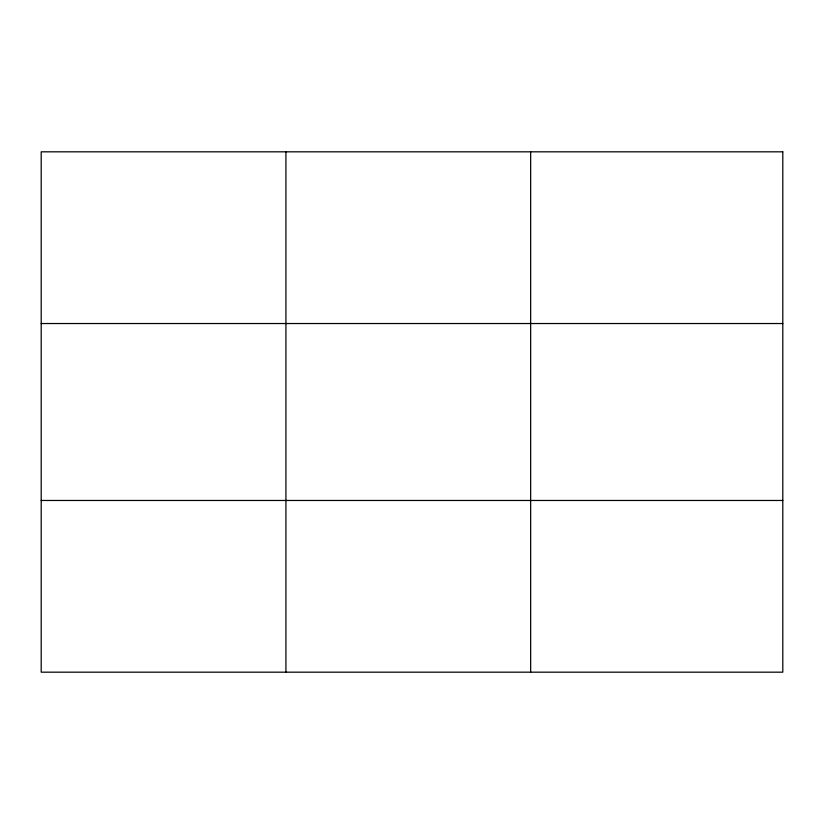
<?xml version="1.0" encoding="UTF-8"?>
<svg xmlns="http://www.w3.org/2000/svg" width="824" height="824" viewBox="0 0 824 824"><rect width="100%" height="100%" fill="white"/><g stroke="black" fill="none" stroke-linecap="round" stroke-linejoin="round"><path stroke-width="1.24" d="M285.928 151.822L285.928 672.178M530.656 151.822L530.656 672.178M41.2 323.533L782.8 323.533M41.2 500.467L782.8 500.467M782.8 151.822L782.8 672.178L41.2 672.178L41.2 151.822L782.8 151.822"/></g></svg>
